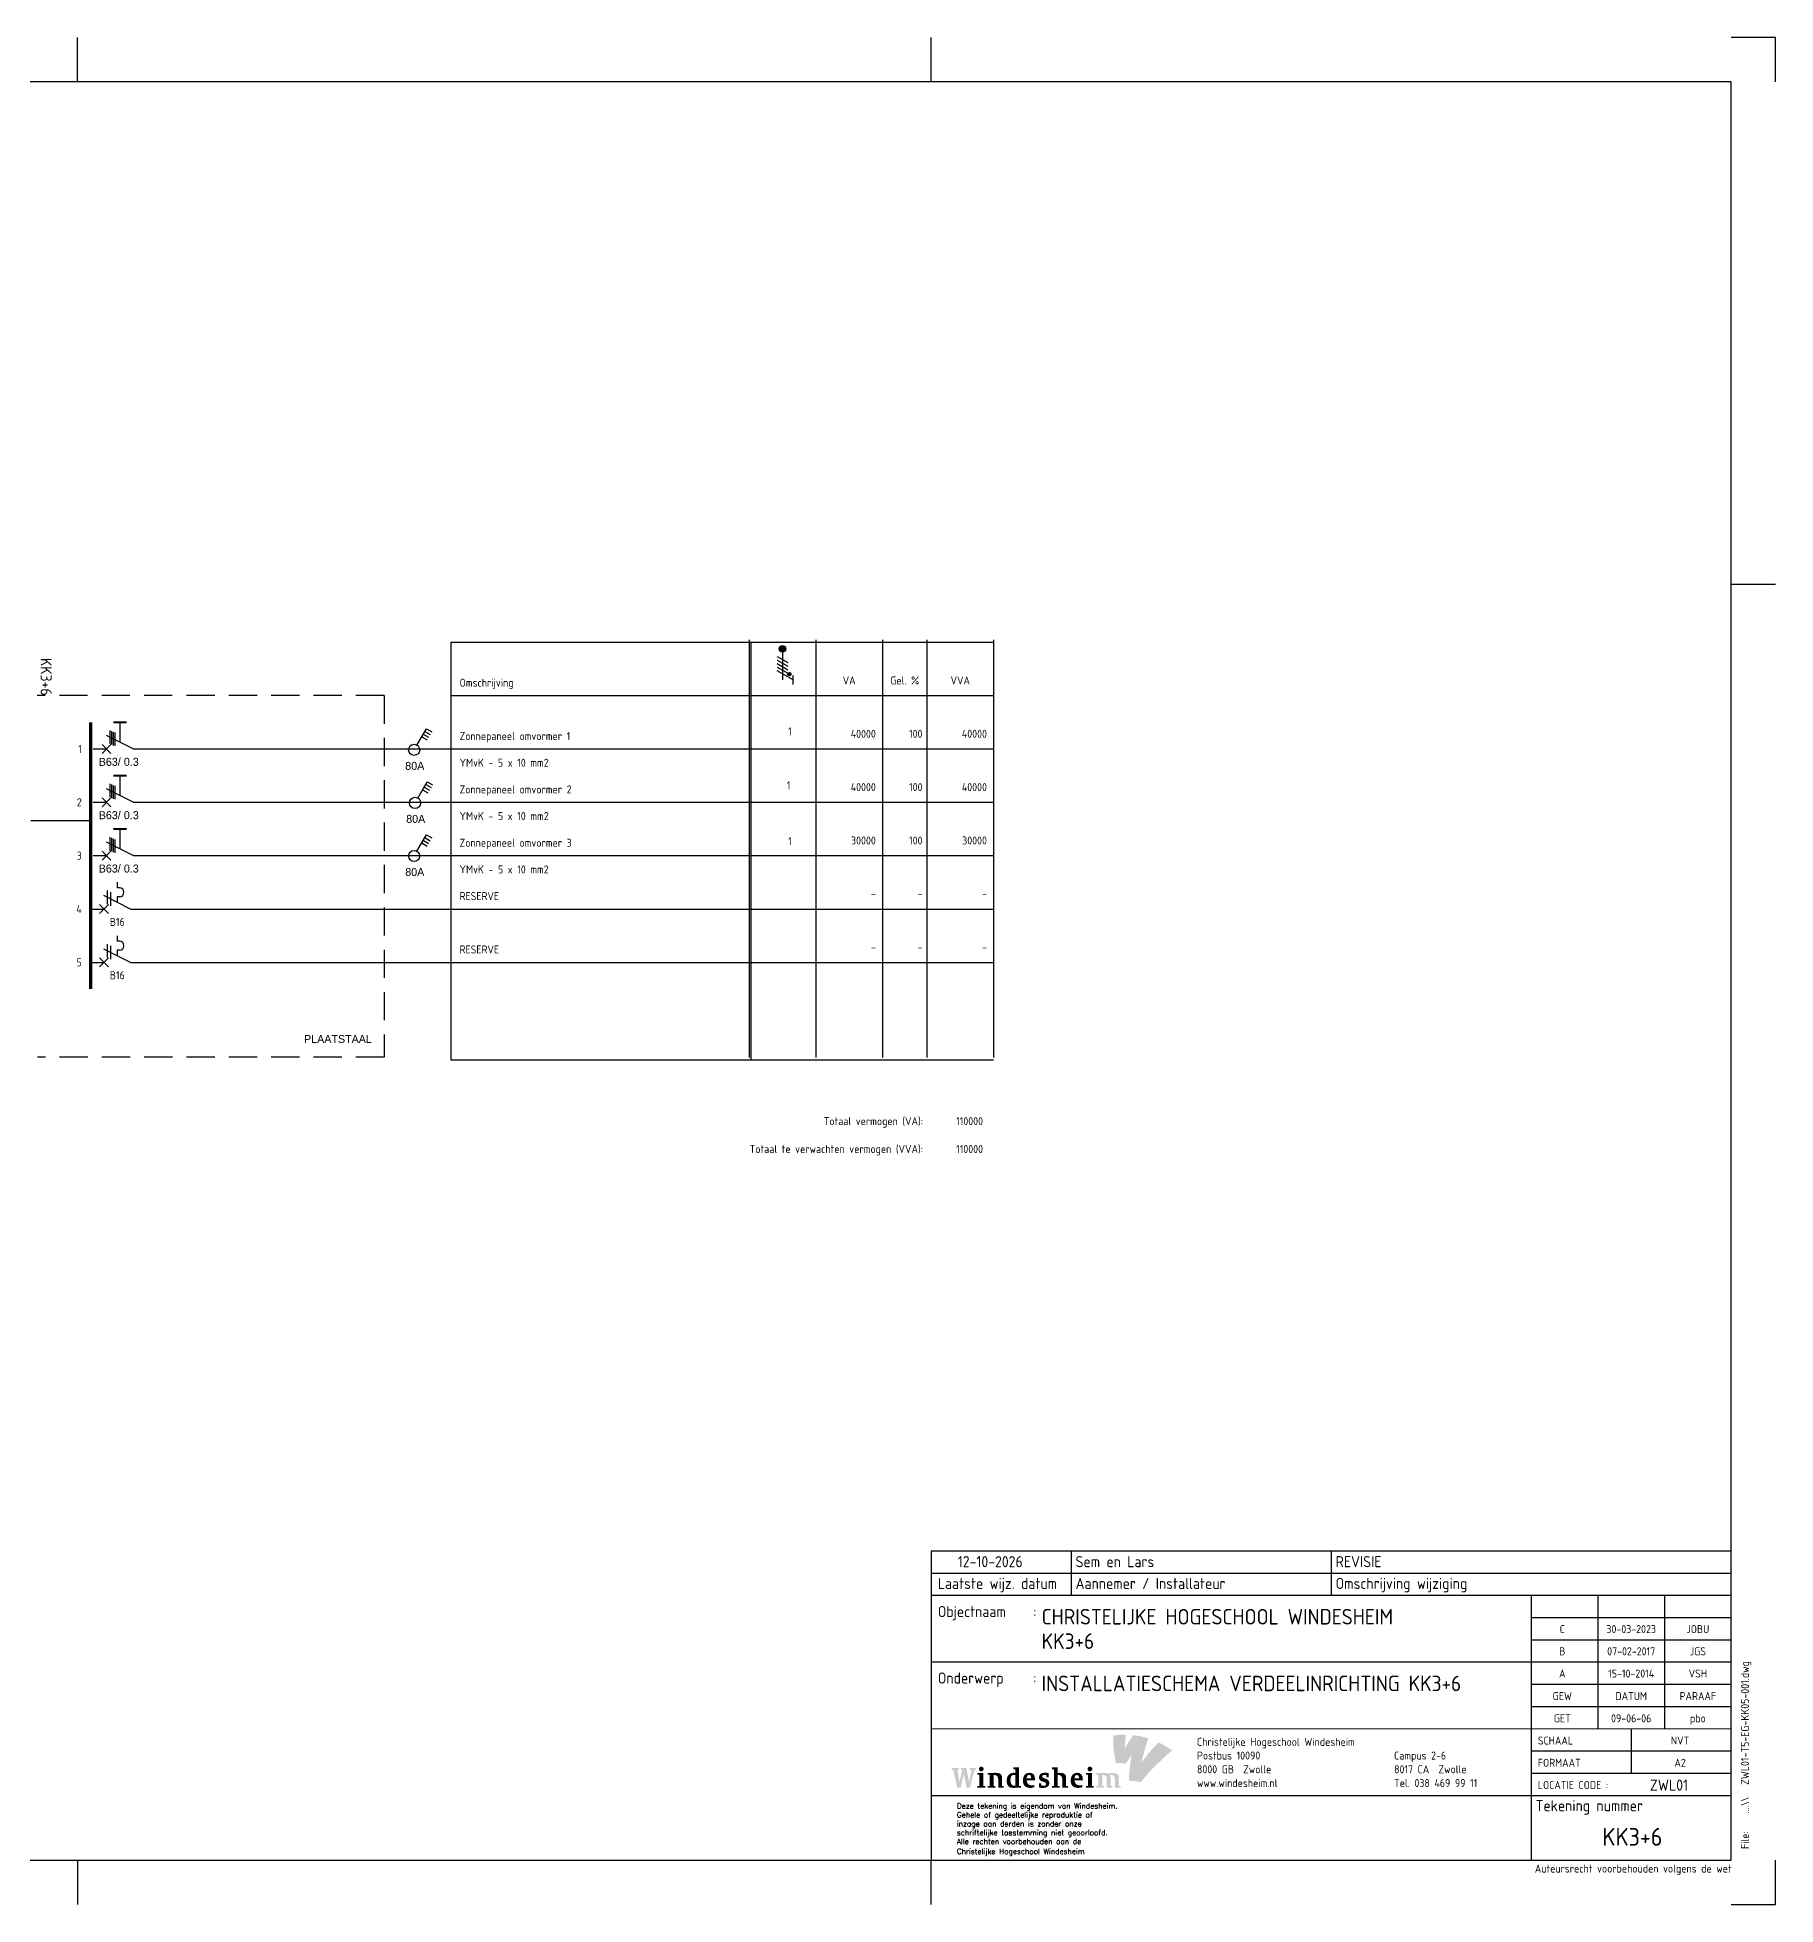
# Model space of a CAD drawing. Header units: millimetres. Extents: x 0 to 594, y 0 to 420.
# Drawn here: x 202.9 to 594, y 0 to 420 of the extents above; entities that cross this region are included whole.
import ezdxf
from ezdxf.enums import TextEntityAlignment as Align

# ---------------------------------------------------------------- set-up
doc = ezdxf.new("R2010")
doc.units = ezdxf.units.MM
doc.linetypes.add('HIDDEN', pattern=[9.525, 6.35, -3.175])
doc.layers.get('0').update_dxf_attribs({"linetype": 'CONTINUOUS'})
for name, color, linetype in [('00att018', 1, 'CONTINUOUS'), ('00att025', 2, 'CONTINUOUS'), ('00att035', 3, 'CONTINUOUS'), ('00att050', 4, 'CONTINUOUS'), ('00kad018', 1, 'CONTINUOUS'), ('00kad025', 2, 'CONTINUOUS'), ('00kad070', 5, 'CONTINUOUS'), ('BL$2----_KADER', 7, 'CONTINUOUS'), ('BL$4----_LOGO', 7, 'CONTINUOUS'), ('BL$4----_STEMPEL', 7, 'CONTINUOUS'), ('EL$1----', 3, 'CONTINUOUS'), ('EL$1----__KK0+5', 3, 'CONTINUOUS'), ('EL$1----_KK2+3', 3, 'CONTINUOUS'), ('LAAG_1', 160, 'CONTINUOUS')]:
    doc.layers.add(name, color=color, linetype=linetype)
doc.styles.add('BURO-018', font='BUROFONT', dxfattribs={"height": 1.8})
doc.styles.add('EDU', font='ROMANS.SHX', dxfattribs={"height": 2.5})
doc.styles.add('ISO', font='isocp.shx')
doc.styles.add('STABICAD-018', font='ISOCP.SHX', dxfattribs={"height": 1.8})

# ---------------------------------------------------------------- blocks, each defined once
blk = doc.blocks.new('a2-windesheim-hor')
at = {"layer": '00kad018', "color": 1}
for p, q in [((212, 410), (212, 420)), ((404, 410), (404, 420)), ((594, 420), (584, 420)), ((594, 410), (594, 420)), ((584, 297), (594, 297)), ((212, 0), (212, 10)), ((404, 0), (404, 10)), ((594, 0), (594, 10)), ((584, 0), (594, 0))]:
    blk.add_line(p, q, dxfattribs=at)
at = {"layer": '00kad070', "color": 5}
for p, q in [((584, 410), (20, 410)), ((584, 10), (584, 410)), ((20, 10), (584, 10))]:
    blk.add_line(p, q, dxfattribs=at)
at = {"layer": '00att018', "color": 1, "style": 'ISO'}
blk.add_text('Auteursrecht voorbehouden volgens de wet', height=1.8, dxfattribs=at).set_placement((584.08, 7.2), align=Align.RIGHT)
blk = doc.blocks.new('AI9-BLK4')
at = {"layer": 'LAAG_1'}
h = blk.add_hatch(color=40, dxfattribs=at)
edge = h.paths.add_edge_path()
edge.add_spline(control_points=[(7.13, 7.18), (4.76, 4.71), (2.6, 2.64), (-0.67, -2.09), (0, 0.48), (1.33, 5.88), (2.58, 8.98), (0.66, 9.66), (-2.22, 10.26), (-4.13, 10.42), (-5.47, 8.84), (-7.52, 5.49), (-8.07, 4.43), (-8, 6.89), (-7.74, 9.27), (-7.64, 10.61), (-9.57, 10.7), (-11, 10.61), (-13.21, 10.31), (-13.29, 6), (-13.05, 2.03), (-12.01, -2), (-10.76, -2.09), (-7.6, -2.36), (-7.6, -2.36), (-7.12, -1.66), (-6.13, -0.03), (-4.98, 1.41), (-5.44, -0.9), (-5.87, -4.06), (-6.06, -7.16), (-6.12, -8.14), (-6.15, -9.12), (-6.16, -10.06), (-4.67, -10.18), (-0.96, -10.58), (-0.72, -10.61), (-0.72, -10.61), (-0.71, -10.6), (-0.71, -10.6), (-0.7, -10.59), (-0.7, -10.58), (-0.69, -10.58), (0.69, -8.77), (2.26, -6.96), (3.63, -5.5), (4.7, -4.37), (5.74, -3.33), (6.72, -2.37), (9.27, 0.11), (11.5, 2.08), (13.21, 3.49), (11.03, 5.13), (9.48, 6.13), (7.13, 7.18)], knot_values=[0, 0, 0, 0, 1, 1, 1, 2, 2, 2, 3, 3, 3, 4, 4, 4, 5, 5, 5, 6, 6, 6, 7, 7, 7, 8, 8, 8, 9, 9, 9, 10, 10, 10, 11, 11, 11, 12, 12, 12, 13, 13, 13, 14, 14, 14, 15, 15, 15, 16, 16, 16, 17, 17, 17, 18, 18, 18, 18], degree=3, periodic=0)
h = blk.add_hatch(color=154, dxfattribs=at)
edge = h.paths.add_edge_path()
edge.add_spline(control_points=[(-0.71, -10.6), (-0.71, -10.6), (-0.71, -10.6), (-0.71, -10.6), (-0.74, -10.63), (-0.72, -10.62), (-0.71, -10.6)], knot_values=[0, 0, 0, 0, 1, 1, 1, 2, 2, 2, 2], degree=3, periodic=0)
h = blk.add_hatch(color=154, dxfattribs=at)
edge = h.paths.add_edge_path()
edge.add_spline(control_points=[(-0.71, -10.6), (-0.71, -10.6), (-0.7, -10.6), (-0.7, -10.6), (-0.67, -10.57), (-0.69, -10.59), (-0.71, -10.6)], knot_values=[0, 0, 0, 0, 1, 1, 1, 2, 2, 2, 2], degree=3, periodic=0)
blk = doc.blocks.new('AI9-BLK3')
at = {"layer": 'LAAG_1'}
h = blk.add_hatch(color=154, dxfattribs=at)
edge = h.paths.add_edge_path()
edge.add_spline(control_points=[(-27.78, 3.24), (-27.78, 3.24), (-29.75, -4.72), (-29.75, -4.72), (-29.75, -4.72), (-31.22, -4.72), (-31.22, -4.72), (-31.22, -4.72), (-32.46, 1.79), (-32.46, 1.79), (-32.46, 1.79), (-33.95, -4.72), (-33.95, -4.72), (-33.95, -4.72), (-35.41, -4.72), (-35.41, -4.72), (-35.41, -4.72), (-37.24, 3.24), (-37.24, 3.24), (-37.24, 3.24), (-38.03, 3.24), (-38.03, 3.24), (-38.03, 3.24), (-38.03, 4.16), (-38.03, 4.16), (-38.03, 4.16), (-34.81, 4.16), (-34.81, 4.16), (-34.81, 4.16), (-34.81, 3.24), (-34.81, 3.24), (-34.81, 3.24), (-35.38, 3.24), (-35.38, 3.24), (-35.38, 3.24), (-34.43, -2.11), (-34.43, -2.11), (-34.43, -2.11), (-33.18, 3.26), (-33.18, 3.26), (-33.18, 3.26), (-33.73, 3.26), (-33.73, 3.26), (-33.73, 3.26), (-33.73, 4.16), (-33.73, 4.16), (-33.73, 4.16), (-31.32, 4.16), (-31.32, 4.16), (-31.32, 4.16), (-30.15, -2.11), (-30.15, -2.11), (-30.15, -2.11), (-29.03, 3.24), (-29.03, 3.24), (-29.03, 3.24), (-29.84, 3.24), (-29.84, 3.24), (-29.84, 3.24), (-29.84, 4.16), (-29.84, 4.16), (-29.84, 4.16), (-27.18, 4.16), (-27.18, 4.16), (-27.18, 4.16), (-27.18, 3.24), (-27.18, 3.24), (-27.18, 3.24), (-27.78, 3.24), (-27.78, 3.24)], knot_values=[0, 0, 0, 0, 1, 1, 1, 2, 2, 2, 3, 3, 3, 4, 4, 4, 5, 5, 5, 6, 6, 6, 7, 7, 7, 8, 8, 8, 9, 9, 9, 10, 10, 10, 11, 11, 11, 12, 12, 12, 13, 13, 13, 14, 14, 14, 15, 15, 15, 16, 16, 16, 17, 17, 17, 18, 18, 18, 19, 19, 19, 20, 20, 20, 21, 21, 21, 22, 22, 22, 23, 23, 23, 23], degree=3, periodic=0)
h = blk.add_hatch(color=154, dxfattribs=at)
edge = h.paths.add_edge_path()
edge.add_spline(control_points=[(-26.42, -4.7), (-26.42, -4.7), (-26.42, -3.87), (-26.42, -3.87), (-26.42, -3.87), (-25.47, -3.87), (-25.47, -3.87), (-25.47, -3.87), (-25.47, 1.17), (-25.47, 1.17), (-25.47, 1.17), (-26.42, 1.17), (-26.42, 1.17), (-26.42, 1.17), (-26.42, 1.99), (-26.42, 1.99), (-26.42, 1.99), (-23.75, 1.99), (-23.75, 1.99), (-23.75, 1.99), (-23.75, -3.87), (-23.75, -3.87), (-23.75, -3.87), (-22.88, -3.87), (-22.88, -3.87), (-22.88, -3.87), (-22.88, -4.7), (-22.88, -4.7), (-22.88, -4.7), (-26.42, -4.7), (-26.42, -4.7)], knot_values=[0, 0, 0, 0, 1, 1, 1, 2, 2, 2, 3, 3, 3, 4, 4, 4, 5, 5, 5, 6, 6, 6, 7, 7, 7, 8, 8, 8, 9, 9, 9, 10, 10, 10, 10], degree=3, periodic=0)
edge = h.paths.add_edge_path()
edge.add_spline(control_points=[(-24.66, 2.67), (-25.25, 2.67), (-25.71, 3.15), (-25.71, 3.74), (-25.71, 4.33), (-25.25, 4.79), (-24.66, 4.79), (-24.07, 4.79), (-23.58, 4.33), (-23.58, 3.74), (-23.58, 3.15), (-24.07, 2.67), (-24.66, 2.67)], knot_values=[0, 0, 0, 0, 1, 1, 1, 2, 2, 2, 3, 3, 3, 4, 4, 4, 4], degree=3, periodic=0)
h = blk.add_hatch(color=154, dxfattribs=at)
edge = h.paths.add_edge_path()
edge.add_spline(control_points=[(-17.02, -4.7), (-17.02, -4.7), (-17.02, -0.94), (-17.02, -0.94), (-17.02, -0.3), (-17.19, 0.21), (-17.5, 0.52), (-17.87, 0.9), (-18.34, 1.07), (-18.89, 1.07), (-18.95, 1.07), (-19.03, 1.07), (-19.09, 1.06), (-19.09, 1.06), (-19.09, -3.87), (-19.09, -3.87), (-19.09, -3.87), (-18.24, -3.87), (-18.24, -3.87), (-18.24, -3.87), (-18.24, -4.7), (-18.24, -4.7), (-18.24, -4.7), (-21.72, -4.7), (-21.72, -4.7), (-21.72, -4.7), (-21.72, -3.87), (-21.72, -3.87), (-21.72, -3.87), (-20.8, -3.87), (-20.8, -3.87), (-20.8, -3.87), (-20.8, 1.17), (-20.8, 1.17), (-20.8, 1.17), (-21.72, 1.17), (-21.72, 1.17), (-21.72, 1.17), (-21.72, 1.99), (-21.72, 1.99), (-21.72, 1.99), (-19.44, 1.99), (-19.44, 1.99), (-19.15, 1.99), (-18.89, 2.03), (-18.56, 2.03), (-16.96, 2.03), (-16.32, 1.86), (-15.88, 1.41), (-15.46, 1), (-15.3, 0.57), (-15.3, -0.15), (-15.3, -0.15), (-15.3, -3.87), (-15.3, -3.87), (-15.3, -3.87), (-14.5, -3.87), (-14.5, -3.87), (-14.5, -3.87), (-14.5, -4.7), (-14.5, -4.7), (-14.5, -4.7), (-17.02, -4.7), (-17.02, -4.7)], knot_values=[0, 0, 0, 0, 1, 1, 1, 2, 2, 2, 3, 3, 3, 4, 4, 4, 5, 5, 5, 6, 6, 6, 7, 7, 7, 8, 8, 8, 9, 9, 9, 10, 10, 10, 11, 11, 11, 12, 12, 12, 13, 13, 13, 14, 14, 14, 15, 15, 15, 16, 16, 16, 17, 17, 17, 18, 18, 18, 19, 19, 19, 20, 20, 20, 21, 21, 21, 21], degree=3, periodic=0)
h = blk.add_hatch(color=154, dxfattribs=at)
edge = h.paths.add_edge_path(flags=16)
edge.add_spline(control_points=[(-6.76, -4.7), (-6.76, -4.7), (-6.76, -3.87), (-6.76, -3.87), (-6.76, -3.87), (-7.62, -3.87), (-7.62, -3.87), (-7.62, -3.87), (-7.62, 4.46), (-7.62, 4.46), (-7.62, 4.46), (-10.2, 4.46), (-10.2, 4.46), (-10.2, 4.46), (-10.2, 3.64), (-10.2, 3.64), (-10.2, 3.64), (-9.32, 3.64), (-9.32, 3.64), (-9.32, 3.64), (-9.32, 1.95), (-9.32, 1.95), (-9.59, 2), (-9.79, 2.04), (-10.19, 2.04), (-11.95, 2.04), (-13.23, 0.68), (-13.23, -1.45), (-13.23, -3.83), (-12.29, -4.77), (-10.28, -4.77), (-9.86, -4.77), (-9.32, -4.7), (-9.12, -4.7), (-9.12, -4.7), (-6.76, -4.7), (-6.76, -4.7)], knot_values=[0, 0, 0, 0, 1, 1, 1, 2, 2, 2, 3, 3, 3, 4, 4, 4, 5, 5, 5, 6, 6, 6, 7, 7, 7, 8, 8, 8, 9, 9, 9, 10, 10, 10, 11, 11, 11, 12, 12, 12, 12], degree=3, periodic=0)
edge = h.paths.add_edge_path()
edge.add_spline(control_points=[(-9.28, -3.73), (-9.49, -3.76), (-9.62, -3.78), (-9.79, -3.78), (-10.77, -3.78), (-11.52, -3.12), (-11.52, -1.21), (-11.52, 0.4), (-10.88, 1.06), (-10, 1.06), (-9.71, 1.06), (-9.48, 1.02), (-9.28, 0.97), (-9.28, 0.97), (-9.28, -3.73), (-9.28, -3.73)], knot_values=[0, 0, 0, 0, 1, 1, 1, 2, 2, 2, 3, 3, 3, 4, 4, 4, 5, 5, 5, 5], degree=3, periodic=0)
h = blk.add_hatch(color=154, dxfattribs=at)
edge = h.paths.add_edge_path(flags=16)
edge.add_spline(control_points=[(-0.43, -1.4), (-0.43, 1.03), (-1.16, 2.05), (-3.05, 2.05), (-4.8, 2.05), (-5.93, 0.7), (-5.93, -1.35), (-5.93, -3.59), (-4.75, -4.76), (-2.66, -4.76), (-1.92, -4.76), (-1.25, -4.65), (-0.71, -4.43), (-0.71, -4.43), (-0.71, -3.47), (-0.71, -3.47), (-1.15, -3.57), (-1.59, -3.59), (-2.01, -3.59), (-3.43, -3.59), (-4.18, -2.54), (-4.18, -1.4), (-4.18, -1.4), (-0.43, -1.4), (-0.43, -1.4)], knot_values=[0, 0, 0, 0, 1, 1, 1, 2, 2, 2, 3, 3, 3, 4, 4, 4, 5, 5, 5, 6, 6, 6, 7, 7, 7, 8, 8, 8, 8], degree=3, periodic=0)
edge = h.paths.add_edge_path()
edge.add_spline(control_points=[(-2.19, -0.48), (-2.19, -0.48), (-4.21, -0.48), (-4.21, -0.48), (-4.21, 0.48), (-3.76, 1.08), (-3.17, 1.08), (-2.58, 1.08), (-2.19, 0.63), (-2.19, -0.48)], knot_values=[0, 0, 0, 0, 1, 1, 1, 2, 2, 2, 3, 3, 3, 3], degree=3, periodic=0)
h = blk.add_hatch(color=154, dxfattribs=at)
edge = h.paths.add_edge_path()
edge.add_spline(control_points=[(3.18, -4.79), (2.42, -4.79), (1.53, -4.63), (1.31, -4.55), (1.31, -4.55), (1.31, -2.67), (1.31, -2.67), (1.31, -2.67), (2.34, -2.67), (2.34, -2.67), (2.34, -2.67), (2.34, -3.62), (2.34, -3.62), (2.58, -3.7), (2.94, -3.79), (3.32, -3.79), (4.14, -3.79), (4.53, -3.52), (4.53, -3.03), (4.53, -2.53), (4.09, -2.3), (3.53, -2.1), (3.53, -2.1), (2.71, -1.81), (2.71, -1.81), (1.84, -1.5), (1.32, -0.99), (1.32, 0.08), (1.32, 1.19), (2.31, 2.08), (3.93, 2.08), (4.57, 2.08), (5.29, 2), (5.66, 1.88), (5.66, 1.88), (5.66, 0.04), (5.66, 0.04), (5.66, 0.04), (4.69, 0.04), (4.69, 0.04), (4.69, 0.04), (4.69, 1), (4.69, 1), (4.43, 1.07), (4.17, 1.11), (3.89, 1.11), (3.16, 1.11), (2.8, 0.83), (2.8, 0.37), (2.8, -0.04), (3.05, -0.24), (3.64, -0.43), (3.64, -0.43), (4.44, -0.7), (4.44, -0.7), (5.37, -1.01), (6, -1.57), (6, -2.6), (6, -4), (4.84, -4.79), (3.18, -4.79)], knot_values=[0, 0, 0, 0, 1, 1, 1, 2, 2, 2, 3, 3, 3, 4, 4, 4, 5, 5, 5, 6, 6, 6, 7, 7, 7, 8, 8, 8, 9, 9, 9, 10, 10, 10, 11, 11, 11, 12, 12, 12, 13, 13, 13, 14, 14, 14, 15, 15, 15, 16, 16, 16, 17, 17, 17, 18, 18, 18, 19, 19, 19, 20, 20, 20, 20], degree=3, periodic=0)
h = blk.add_hatch(color=154, dxfattribs=at)
edge = h.paths.add_edge_path()
edge.add_spline(control_points=[(11.81, -4.7), (11.81, -4.7), (11.81, -1.02), (11.81, -1.02), (11.81, -0.32), (11.67, 0.19), (11.34, 0.52), (10.95, 0.91), (10.48, 1.07), (9.97, 1.07), (9.88, 1.07), (9.79, 1.06), (9.75, 1.06), (9.75, 1.06), (9.75, -3.87), (9.75, -3.87), (9.75, -3.87), (10.59, -3.87), (10.59, -3.87), (10.59, -3.87), (10.59, -4.7), (10.59, -4.7), (10.59, -4.7), (7.11, -4.7), (7.11, -4.7), (7.11, -4.7), (7.11, -3.87), (7.11, -3.87), (7.11, -3.87), (8.03, -3.87), (8.03, -3.87), (8.03, -3.87), (8.03, 3.64), (8.03, 3.64), (8.03, 3.64), (7.16, 3.64), (7.16, 3.64), (7.16, 3.64), (7.16, 4.46), (7.16, 4.46), (7.16, 4.46), (9.75, 4.46), (9.75, 4.46), (9.75, 4.46), (9.75, 1.99), (9.75, 1.99), (9.93, 2), (10.23, 2.03), (10.54, 2.03), (11.88, 2.03), (12.52, 1.84), (12.96, 1.4), (13.39, 0.97), (13.53, 0.51), (13.53, -0.15), (13.53, -0.15), (13.53, -3.87), (13.53, -3.87), (13.53, -3.87), (14.34, -3.87), (14.34, -3.87), (14.34, -3.87), (14.34, -4.7), (14.34, -4.7), (14.34, -4.7), (11.81, -4.7), (11.81, -4.7)], knot_values=[0, 0, 0, 0, 1, 1, 1, 2, 2, 2, 3, 3, 3, 4, 4, 4, 5, 5, 5, 6, 6, 6, 7, 7, 7, 8, 8, 8, 9, 9, 9, 10, 10, 10, 11, 11, 11, 12, 12, 12, 13, 13, 13, 14, 14, 14, 15, 15, 15, 16, 16, 16, 17, 17, 17, 18, 18, 18, 19, 19, 19, 20, 20, 20, 21, 21, 21, 22, 22, 22, 22], degree=3, periodic=0)
h = blk.add_hatch(color=154, dxfattribs=at)
edge = h.paths.add_edge_path(flags=16)
edge.add_spline(control_points=[(21.09, -1.4), (21.09, 1.03), (20.36, 2.05), (18.47, 2.05), (16.72, 2.05), (15.6, 0.7), (15.6, -1.35), (15.6, -3.59), (16.77, -4.76), (18.87, -4.76), (19.6, -4.76), (20.27, -4.65), (20.81, -4.43), (20.81, -4.43), (20.81, -3.47), (20.81, -3.47), (20.37, -3.57), (19.93, -3.59), (19.52, -3.59), (18.09, -3.59), (17.35, -2.54), (17.35, -1.4), (17.35, -1.4), (21.09, -1.4), (21.09, -1.4)], knot_values=[0, 0, 0, 0, 1, 1, 1, 2, 2, 2, 3, 3, 3, 4, 4, 4, 5, 5, 5, 6, 6, 6, 7, 7, 7, 8, 8, 8, 8], degree=3, periodic=0)
edge = h.paths.add_edge_path()
edge.add_spline(control_points=[(19.33, -0.48), (19.33, -0.48), (17.31, -0.48), (17.31, -0.48), (17.31, 0.48), (17.76, 1.08), (18.35, 1.08), (18.94, 1.08), (19.33, 0.63), (19.33, -0.48)], knot_values=[0, 0, 0, 0, 1, 1, 1, 2, 2, 2, 3, 3, 3, 3], degree=3, periodic=0)
h = blk.add_hatch(color=154, dxfattribs=at)
edge = h.paths.add_edge_path()
edge.add_spline(control_points=[(22.47, -4.7), (22.47, -4.7), (22.47, -3.87), (22.47, -3.87), (22.47, -3.87), (23.42, -3.87), (23.42, -3.87), (23.42, -3.87), (23.42, 1.17), (23.42, 1.17), (23.42, 1.17), (22.47, 1.17), (22.47, 1.17), (22.47, 1.17), (22.47, 1.99), (22.47, 1.99), (22.47, 1.99), (25.13, 1.99), (25.13, 1.99), (25.13, 1.99), (25.13, -3.87), (25.13, -3.87), (25.13, -3.87), (26, -3.87), (26, -3.87), (26, -3.87), (26, -4.7), (26, -4.7), (26, -4.7), (22.47, -4.7), (22.47, -4.7)], knot_values=[0, 0, 0, 0, 1, 1, 1, 2, 2, 2, 3, 3, 3, 4, 4, 4, 5, 5, 5, 6, 6, 6, 7, 7, 7, 8, 8, 8, 9, 9, 9, 10, 10, 10, 10], degree=3, periodic=0)
edge = h.paths.add_edge_path()
edge.add_spline(control_points=[(24.23, 2.67), (23.64, 2.67), (23.18, 3.15), (23.18, 3.74), (23.18, 4.33), (23.64, 4.79), (24.23, 4.79), (24.82, 4.79), (25.31, 4.33), (25.31, 3.74), (25.31, 3.15), (24.82, 2.67), (24.23, 2.67)], knot_values=[0, 0, 0, 0, 1, 1, 1, 2, 2, 2, 3, 3, 3, 4, 4, 4, 4], degree=3, periodic=0)
h = blk.add_hatch(color=154, dxfattribs=at)
edge = h.paths.add_edge_path()
edge.add_spline(control_points=[(35.52, -4.7), (35.52, -4.7), (35.52, -0.89), (35.52, -0.89), (35.52, -0.3), (35.34, 0.21), (35.04, 0.52), (34.66, 0.9), (34.24, 1.07), (33.55, 1.07), (33.41, 1.07), (33.28, 1.05), (33.17, 1.03), (33.4, 0.83), (33.52, 0.35), (33.52, -0.07), (33.52, -0.07), (33.52, -3.87), (33.52, -3.87), (33.52, -3.87), (34.3, -3.87), (34.3, -3.87), (34.3, -3.87), (34.3, -4.7), (34.3, -4.7), (34.3, -4.7), (31.82, -4.7), (31.82, -4.7), (31.82, -4.7), (31.82, -0.89), (31.82, -0.89), (31.82, -0.18), (31.64, 0.24), (31.34, 0.53), (30.95, 0.92), (30.5, 1.07), (30.01, 1.07), (29.96, 1.07), (29.9, 1.06), (29.8, 1.06), (29.8, 1.06), (29.8, -3.87), (29.8, -3.87), (29.8, -3.87), (30.64, -3.87), (30.64, -3.87), (30.64, -3.87), (30.64, -4.7), (30.64, -4.7), (30.64, -4.7), (27.17, -4.7), (27.17, -4.7), (27.17, -4.7), (27.17, -3.87), (27.17, -3.87), (27.17, -3.87), (28.09, -3.87), (28.09, -3.87), (28.09, -3.87), (28.09, 1.17), (28.09, 1.17), (28.09, 1.17), (27.17, 1.17), (27.17, 1.17), (27.17, 1.17), (27.17, 1.99), (27.17, 1.99), (27.17, 1.99), (29.58, 1.99), (29.58, 1.99), (29.86, 1.99), (30.2, 2.03), (30.42, 2.03), (31.35, 2.03), (31.94, 1.93), (32.49, 1.67), (32.96, 1.86), (33.67, 2.01), (34.45, 2.01), (35.63, 2.01), (36.25, 1.82), (36.67, 1.4), (37.08, 0.99), (37.23, 0.53), (37.23, -0.08), (37.23, -0.08), (37.23, -3.87), (37.23, -3.87), (37.23, -3.87), (38.03, -3.87), (38.03, -3.87), (38.03, -3.87), (38.03, -4.7), (38.03, -4.7), (38.03, -4.7), (35.52, -4.7), (35.52, -4.7)], knot_values=[0, 0, 0, 0, 1, 1, 1, 2, 2, 2, 3, 3, 3, 4, 4, 4, 5, 5, 5, 6, 6, 6, 7, 7, 7, 8, 8, 8, 9, 9, 9, 10, 10, 10, 11, 11, 11, 12, 12, 12, 13, 13, 13, 14, 14, 14, 15, 15, 15, 16, 16, 16, 17, 17, 17, 18, 18, 18, 19, 19, 19, 20, 20, 20, 21, 21, 21, 22, 22, 22, 23, 23, 23, 24, 24, 24, 25, 25, 25, 26, 26, 26, 27, 27, 27, 28, 28, 28, 29, 29, 29, 30, 30, 30, 31, 31, 31, 32, 32, 32, 32], degree=3, periodic=0)
blk = doc.blocks.new('AI9-BLK2')
at = {"layer": 'LAAG_1', "color": 7}
for name, p in [('AI9-BLK4', (36.4, 1.35)), ('AI9-BLK3', (-11.59, -7.17))]:
    blk.add_blockref(name, p, dxfattribs=at)
blk = doc.blocks.new('CHW_ONDERHOEK')
at = {"layer": '00kad025', "color": 2}
for p, q in [((-190, 79.5), (-190, 69.5)), ((-10, 79.5), (-190, 79.5)), ((-158.5, 79.5), (-158.5, 69.5)), ((-100, 79.5), (-100, 69.5)), ((-10, 74.5), (-190, 74.5)), ((-40, 69.5), (-40, 39.5)), ((-25, 69.5), (-25, 39.5)), ((-10, 64.5), (-55, 64.5)), ((-10, 59.5), (-55, 59.5)), ((-10, 54.5), (-55, 54.5)), ((-10, 49.5), (-55, 49.5)), ((-32.5, 39.5), (-32.5, 34.5)), ((-32.5, 34.5), (-32.5, 29.5))]:
    blk.add_line(p, q, dxfattribs=at)
at = {"layer": '00kad070', "color": 5}
for p, q in [((-10, 69.5), (-190, 69.5)), ((-190, 69.5), (-190, 10)), ((-55, 69.5), (-55, 10)), ((-55, 54.5), (-190, 54.5)), ((-10, 44.5), (-55, 44.5)), ((-10, 39.5), (-190, 39.5)), ((-10, 34.5), (-55, 34.5)), ((-10, 29.5), (-55, 29.5)), ((-55, 24.5), (-190, 24.5)), ((-10, 24.5), (-55, 24.5))]:
    blk.add_line(p, q, dxfattribs=at)
at = {"layer": 'LAAG_1', "color": 7, "xscale": 0.5, "yscale": 0.5, "zscale": 0.5}
blk.add_blockref('AI9-BLK2', (-160.6, 32.22), dxfattribs=at)
at = {"layer": '00att018', "color": 1, "style": 'ISO'}
for s, p in [('GEW', (-48, 46)), ('DATUM', (-32.5, 46)), ('PARAAF', (-17.5, 46)), ('GET', (-48, 41))]:
    blk.add_text(s, height=1.8, dxfattribs=at).set_placement(p, align=Align.CENTER)
for s, p in [('SCHAAL', (-53.5, 36)), ('FORMAAT', (-53.5, 31))]:
    blk.add_text(s, height=1.8, dxfattribs=at).set_placement(p)
at = {"layer": '00att018', "color": 1, "linetype": 'Continuous', "style": 'EDU'}
for s, p in [('Deze tekening is eigendom van Windesheim.', (-184.2, 21.6)), ('Gehele of gedeeltelijke reproduktie of', (-184.2, 19.6)), ('inzage aan derden is zonder onze', (-184.2, 17.6)), ('schriftelijke toestemming niet geoorloofd.', (-184.2, 15.6)), ('Alle rechten voorbehouden aan de', (-184.2, 13.6)), ('Christelijke Hogeschool Windesheim', (-184.2, 11.38))]:
    blk.add_text(s, height=1.2, dxfattribs=at).set_placement(p)
at = {"layer": '00att018', "color": 1, "style": 'ISO', "width": 0.9}
blk.add_text('....\\\\', height=1.8, rotation=90, dxfattribs=at).set_placement((-6, 20.5))
at = {"layer": '00att018', "color": 1, "style": 'ISO'}
blk.add_text('File:', height=1.8, rotation=90, dxfattribs=at).set_placement((-6, 12.5))
for tag, p in [('WZ_CODED', (-48, 66.07)), ('WZ_DATUMD', (-32.5, 66.07)), ('WZ_WZGOEDD', (-17.5, 66.07)), ('WZ_CODEC', (-48, 61.07)), ('WZ_DATUMC', (-32.5, 61.07)), ('WZ_WZGOEDC', (-17.5, 61.07)), ('WZ_CODEB', (-48, 56.07)), ('WZ_DATUMB', (-32.5, 56.07)), ('WZ_WZGOEDB', (-17.5, 56.07)), ('WZ_CODEA', (-48, 51.07)), ('WZ_DATUMA', (-32.5, 51.07)), ('WZ_WZGOEDA', (-17.5, 51.07)), ('TKDATCREAT', (-32.5, 41)), ('TKINIT', (-17.5, 41)), ('TKSCHAAL', (-21.5, 36)), ('TKFORMAAT', (-21.5, 31))]:
    blk.add_attdef(tag, text='', height=1.8, dxfattribs=at).set_placement(p, align=Align.CENTER)
blk.add_attdef('DWGNAME', (-6, 26.93), '', height=1.8, rotation=90, dxfattribs=at)
at = {"layer": '00att025', "color": 2, "style": 'ISO'}
for s, p in [('Objectnaam', (-188.5, 64.67)), ('Onderwerp', (-188.5, 49.72)), ('Tekening nummer', (-54, 21))]:
    blk.add_text(s, height=2.5, dxfattribs=at).set_placement(p)
at = {"layer": '00att025', "style": 'ISO'}
for p in [(-167.02, 64.67), (-167.02, 49.78)]:
    blk.add_text(':', height=2.5, dxfattribs=at).set_placement(p)
at = {"layer": '00att025', "color": 1, "style": 'ISO'}
blk.add_text('LOCATIE CODE :', height=1.8, dxfattribs=at).set_placement((-53.5, 26))
at = {"layer": '00att025', "color": 2, "style": 'ISO'}
for tag, p in [('WZ_DATUM', (-184, 75.9)), ('WZ_AANNEMER_INSTALATEUR', (-157.5, 75.9)), ('WZ_OMSCHR', (-99, 75.9))]:
    blk.add_attdef(tag, p, '', height=2.5, dxfattribs=at)
at = {"layer": '00att025', "color": 3, "style": 'ISO'}
blk.add_attdef('TKVRIJ2', text='', height=2.5, dxfattribs=at).set_placement((-24, 25.62), align=Align.CENTER)
at = {"layer": '00att035', "color": 3, "style": 'ISO'}
for s, p in [('Laatste wijz. datum', (-188.5, 71)), ('Aannemer / Installateur', (-157.5, 71)), ('Omschrijving wijziging', (-99, 71))]:
    blk.add_text(s, height=2.5, dxfattribs=at).set_placement(p)
for tag, p in [('PROMSCHR', (-165.14, 63)), ('TK1OMSCHR', (-165.14, 57.5)), ('TK2OMSCHR', (-165.14, 48)), ('TKVRIJ1', (-165.14, 42.5))]:
    blk.add_attdef(tag, p, '', height=3.5, dxfattribs=at)
at = {"layer": '00att050', "color": 4, "style": 'ISO'}
blk.add_attdef('TKFASE', text='', height=5, dxfattribs=at).set_placement((-14.5, 82), align=Align.RIGHT)
blk.add_attdef('TKTEKNR', text='', height=3.5, dxfattribs=at).set_placement((-32.25, 13.23), align=Align.CENTER)
at = {"layer": 'BL$4----_LOGO', "color": 1, "style": 'ISO'}
for s, p in [('Christelijke Hogeschool Windesheim', (-130.19, 35.71)), ('Postbus 10090', (-130.19, 32.63)), ('Campus 2-6', (-85.85, 32.63)), ('8000 GB  Zwolle', (-130.19, 29.54)), ('8017 CA  Zwolle', (-85.85, 29.54)), ('www.windesheim.nl', (-130.19, 26.45)), ('Tel. 038 469 99 11', (-85.85, 26.45))]:
    blk.add_text(s, height=1.8, dxfattribs=at).set_placement(p)
blk = doc.blocks.new('m1')
at = {"color": 0, "linetype": 'Continuous'}
blk.add_line((0, 21), (0, 33), dxfattribs=at)
blk = doc.blocks.new('b1s')
at = {"color": 0, "linetype": 'Continuous'}
blk.add_line((0, 33), (0, 54), dxfattribs=at)
blk = doc.blocks.new('m1s')
at = {"color": 0, "linetype": 'Continuous'}
blk.add_line((0, 54), (0, 66), dxfattribs=at)
blk = doc.blocks.new('B3')
at = {"color": 0, "linetype": 'Continuous'}
for p, q in [((0, 9), (0, 21)), ((0, 9), (-3, 3)), ((-6, 6), (-4.75, 6)), ((-4.75, 6.5), (-4.75, 6)), ((-3.75, 4.5), (-0.75, 4.5)), ((-2.75, 6.5), (-2.75, 6)), ((-2.75, 6), (-1.5, 6)), ((-4.125, 3.75), (-1.125, 3.75)), ((-1, 4), (1, 2)), ((-1, 2), (1, 4)), ((0, 0), (0, 3))]:
    blk.add_line(p, q, dxfattribs=at)
blk.add_arc((-3.75, 6.5), 1, 0, 180, dxfattribs=at)
at = {"color": 1, "style": 'BURO-018'}
blk.add_attdef('FREEFIELD1', (-3, 12), '', height=1.8, rotation=90, dxfattribs=at)
at = {"color": 1, "linetype": 'Continuous', "style": 'BURO-018'}
blk.add_attdef('AUTOMATICFUSE', text='', height=1.8, rotation=90, dxfattribs=at).set_placement((2, 6), align=Align.TOP_CENTER)
blk = doc.blocks.new('COLUMN_POWERTYPE_9')
at = {"color": 0, "linetype": 'Continuous'}
for p, q in [((-4, 0), (3, 0)), ((-2.29, -1.2), (-0.91, 1.2)), ((-1.49, -1.2), (-0.11, 1.2)), ((-0.69, -1.2), (0.69, 1.2)), ((0.11, -1.2), (1.49, 1.2)), ((2.99, 2.4), (0.91, -1.2)), ((3.99, 2.4), (1.99, 2.4))]:
    blk.add_line(p, q, dxfattribs=at)
for points, const_width in [([(-4, -0.38, 1), (-4, 0.38, 1)], 0.75), ([(1.69, 1.35, 1), (1.69, 1.75, 1)], 0.4)]:
    blk.add_lwpolyline(points, format="xyb", close=True, dxfattribs=dict(at, const_width=const_width))
for centre, radius in [((-4, 0), 0.75), ((1.69, 1.55), 0.4)]:
    blk.add_circle(centre, radius, dxfattribs=at)
blk = doc.blocks.new('B8')
at = {"color": 0, "linetype": 'Continuous'}
for p, q in [((0, 9), (0, 21)), ((0, 9), (-3, 3)), ((-6, 6), (-1.5, 6)), ((-3.75, 4.5), (-0.75, 4.5)), ((-4.12, 3.75), (-1.12, 3.75)), ((-1, 2), (1, 4)), ((-1, 4), (1, 2)), ((0, 0), (0, 3))]:
    blk.add_line(p, q, dxfattribs=at)
at = {"color": 0, "linetype": 'Continuous', "const_width": 0.5}
blk.add_lwpolyline([(-6, 4.5), (-6, 7.5)], dxfattribs=at)
at = {"color": 1, "style": 'BURO-018'}
blk.add_attdef('E_VRIJ1', (-3, 12), '', height=1.8, rotation=90, dxfattribs=at)
at = {"color": 1, "linetype": 'Continuous', "style": 'BURO-018'}
blk.add_attdef('E_IAAN', text='', height=1.8, rotation=90, dxfattribs=at).set_placement((2, 6.9), align=Align.TOP_LEFT)
blk.add_attdef('E_IAA', text='', height=1.8, rotation=90, dxfattribs=at).set_placement((2, 6.2), align=Align.TOP_RIGHT)
blk = doc.blocks.new('1114A3A')
at = {"color": 0, "linetype": 'Continuous'}
for p, q in [((0.62, 1.08), (2.74, 4.75)), ((2.74, 4.75), (3.95, 4.05)), ((1.69, 2.93), (2.9, 2.23)), ((2.04, 3.54), (3.25, 2.84)), ((2.39, 4.14), (3.6, 3.44))]:
    blk.add_line(p, q, dxfattribs=at)
blk.add_circle((0, 0), 1.25, dxfattribs=at)
at = {"color": 0, "linetype": 'Continuous', "style": 'BURO-018', "flags": 1}
for tag, p in [('E_ID', (0, 0.08)), ('E_MATCODE', (0, -4.92))]:
    blk.add_attdef(tag, p, '', height=1.8, dxfattribs=at)
at = {"color": 0, "linetype": 'Continuous', "style": 'BURO-018'}
blk.add_attdef('E_IGS', text='', height=1.8, dxfattribs=at).set_placement((3, 0.08), align=Align.MIDDLE_LEFT)

msp = doc.modelspace()

# ---------------------------------------------------------------- linework, layer by layer
at = {"layer": 'EL$1----', "linetype": 'Continuous'}
for p, q in [((219.24, 264.09), (219.24, 261.09)), ((219.62, 263.96), (219.62, 260.96)), ((219.99, 263.71), (219.99, 260.71)), ((220.34, 263.63), (220.34, 260.63)), ((219.24, 252.09), (219.24, 249.09)), ((219.62, 251.96), (219.62, 248.96)), ((219.99, 251.71), (219.99, 248.71)), ((220.34, 251.63), (220.34, 248.63)), ((219.24, 240.09), (219.24, 237.09)), ((219.62, 239.96), (219.62, 236.96)), ((219.99, 239.71), (219.99, 236.71)), ((220.34, 239.63), (220.34, 236.63))]:
    msp.add_line(p, q, dxfattribs=at)
at = {"layer": 'EL$1----', "ltscale": 0.2}
msp.add_line((201.43, 243.9), (214.92, 243.9), dxfattribs=at)
at = {"layer": 'EL$1----__KK0+5', "color": 1}
for p, q in [((295.92, 283.96), (295.93, 190.02)), ((295.92, 283.96), (418.06, 283.96)), ((363.06, 284.47), (363.06, 190.53)), ((363.42, 283.96), (363.42, 190.02)), ((378.06, 284.47), (378.06, 190.53)), ((393.06, 284.47), (393.06, 190.53)), ((403.06, 284.47), (403.06, 190.53)), ((418.06, 284.47), (418.06, 190.53)), ((295.92, 271.96), (418.06, 271.96)), ((295.93, 190.02), (418.06, 190.02))]:
    msp.add_line(p, q, dxfattribs=at)
at = {"layer": 'EL$1----__KK0+5', "color": 1, "linetype": 'HIDDEN'}
for p, q in [((280.92, 271.96), (202.92, 271.96)), ((280.92, 271.96), (280.92, 190.67)), ((280.93, 190.67), (202.93, 190.67))]:
    msp.add_line(p, q, dxfattribs=at)
at = {"layer": 'EL$1----__KK0+5'}
for p, q in [((280.92, 259.96), (283.92, 259.96)), ((282.59, 259.96), (297.59, 259.96)), ((290.09, 259.96), (295.92, 259.96)), ((295.92, 259.96), (418.06, 259.96)), ((280.92, 247.96), (283.92, 247.96)), ((283.92, 247.96), (298.92, 247.96)), ((290.09, 247.96), (295.92, 247.96)), ((295.92, 247.96), (418.06, 247.96)), ((280.92, 235.96), (283.92, 235.96)), ((283.92, 235.96), (298.92, 235.96)), ((290.09, 235.96), (295.92, 235.96)), ((295.92, 235.96), (418.06, 235.96)), ((280.92, 223.96), (295.92, 223.96)), ((295.92, 223.96), (418.06, 223.96)), ((280.92, 211.96), (283.92, 211.96)), ((283.92, 211.93), (300.11, 211.93)), ((290.09, 211.96), (295.92, 211.96)), ((295.92, 211.96), (418.06, 211.96))]:
    msp.add_line(p, q, dxfattribs=at)
for points in [[(214.92, 253.96, 0.7, 0.7, 0), (214.92, 265.96, 0.7, 0.7, 0)], [(214.92, 241.96, 0.7, 0.7, 0), (214.92, 253.96, 0.7, 0.7, 0)], [(214.92, 229.96, 0.7, 0.7, 0), (214.92, 241.96, 0.7, 0.7, 0)], [(214.92, 217.96, 0.7, 0.7, 0), (214.92, 229.96, 0.7, 0.7, 0)], [(214.92, 205.96, 0.7, 0.7, 0), (214.92, 217.96, 0.7, 0.7, 0)]]:
    msp.add_lwpolyline(points, format="xyseb", dxfattribs=at)

# ---------------------------------------------------------------- block references
at = {"layer": 'BL$2----_KADER', "rotation": 0.002105730674311784}
msp.add_blockref('a2-windesheim-hor', (0, 0), dxfattribs=at)
at = {"layer": 'BL$4----_STEMPEL'}
ref = msp.add_blockref('CHW_ONDERHOEK', (594, 0.02), dxfattribs=dict(at, rotation=0.002105730674311784))
ref.add_attrib('TKTEKNR', 'KK3+6', dxfattribs={"layer": '00att050', "height": 4, "rotation": 0.0021, "style": 'ISO'}).set_placement((561.75, 13.26), align=Align.CENTER)
ref.add_attrib('WZ_CODEA', 'A', dxfattribs={"layer": '00att018', "color": 1, "height": 1.8, "rotation": 0.0021, "style": 'ISO'}).set_placement((546, 51.09), align=Align.CENTER)
ref.add_attrib('WZ_DATUMA', '15-10-2014', dxfattribs={"layer": '00att018', "color": 1, "height": 1.8, "rotation": 0.0021, "style": 'ISO'}).set_placement((561.5, 51.09), align=Align.CENTER)
ref.add_attrib('WZ_WZGOEDA', 'VSH', dxfattribs={"layer": '00att018', "color": 1, "height": 1.8, "rotation": 0.0021, "style": 'ISO'}).set_placement((576.5, 51.09), align=Align.CENTER)
ref.add_attrib('WZ_CODEB', 'B', dxfattribs={"layer": '00att018', "color": 1, "height": 1.8, "rotation": 0.0021, "style": 'ISO'}).set_placement((546, 56.09), align=Align.CENTER)
ref.add_attrib('WZ_DATUMB', '07-02-2017', dxfattribs={"layer": '00att018', "color": 1, "height": 1.8, "rotation": 0.0021, "style": 'ISO'}).set_placement((561.5, 56.09), align=Align.CENTER)
ref.add_attrib('WZ_WZGOEDB', 'JGS', dxfattribs={"layer": '00att018', "color": 1, "height": 1.8, "rotation": 0.0021, "style": 'ISO'}).set_placement((576.5, 56.09), align=Align.CENTER)
ref.add_attrib('WZ_CODEC', 'C', dxfattribs={"layer": '00att018', "color": 1, "height": 1.8, "rotation": 0.0021, "style": 'ISO'}).set_placement((546, 61.09), align=Align.CENTER)
ref.add_attrib('WZ_DATUMC', '30-03-2023', dxfattribs={"layer": '00att018', "color": 1, "height": 1.8, "rotation": 0.0021, "style": 'ISO'}).set_placement((561.5, 61.09), align=Align.CENTER)
ref.add_attrib('WZ_WZGOEDC', 'JOBU', dxfattribs={"layer": '00att018', "color": 1, "height": 1.8, "rotation": 0.0021, "style": 'ISO'}).set_placement((576.5, 61.09), align=Align.CENTER)
ref.add_attrib('TKDATCREAT', '09-06-06', dxfattribs={"layer": '00att018', "color": 1, "height": 1.8, "rotation": 0.0021, "style": 'ISO'}).set_placement((561.5, 41.02), align=Align.CENTER)
ref.add_attrib('TKINIT', 'pbo', dxfattribs={"layer": '00att018', "color": 1, "height": 1.8, "rotation": 0.0021, "style": 'ISO'}).set_placement((576.5, 41.02), align=Align.CENTER)
ref.add_attrib('TKSCHAAL', 'NVT', dxfattribs={"layer": '00att018', "color": 1, "height": 1.8, "rotation": 0.0021, "style": 'ISO'}).set_placement((572.5, 36.02), align=Align.CENTER)
ref.add_attrib('TKFORMAAT', 'A2', dxfattribs={"layer": '00att018', "color": 1, "height": 1.8, "rotation": 0.0021, "style": 'ISO'}).set_placement((572.5, 31.02), align=Align.CENTER)
ref.add_attrib('TKVRIJ2', 'ZWL01', dxfattribs={"layer": '00att025', "color": 3, "height": 2.5, "rotation": 0.0021, "style": 'ISO'}).set_placement((570, 25.65), align=Align.CENTER)
ref.add_attrib('PROMSCHR', 'CHRISTELIJKE HOGESCHOOL WINDESHEIM', (428.86, 63.02), dxfattribs={"layer": '00att035', "color": 3, "height": 3.5, "rotation": 0.0021, "style": 'ISO'})
ref.add_attrib('TK2OMSCHR', 'INSTALLATIESCHEMA VERDEELINRICHTING KK3+6', (428.86, 48.02), dxfattribs={"layer": '00att035', "color": 3, "height": 3.5, "rotation": 0.0021, "style": 'ISO'})
ref.add_attrib('TKFILE', 'ZWL01-T5-EG-KK05-001.dwg', (588, 26.95), dxfattribs={"layer": '00att018', "color": 1, "height": 1.8, "rotation": 90.0021, "style": 'ISO'})
ref.add_attrib('TK1OMSCHR', 'KK3+6', (428.86, 57.52), dxfattribs={"layer": '00att035', "color": 3, "height": 3.5, "rotation": 0.0021, "style": 'ISO'})
ref.add_attrib('WZ_DATUM', '12-10-2026', (410, 75.91), dxfattribs={"layer": '00att025', "color": 2, "height": 2.5, "rotation": 0.0021, "style": 'ISO'})
ref.add_attrib('WZ_AANNEMER_INSTALATEUR', 'Sem en Lars', (436.5, 75.91), dxfattribs={"layer": '00att025', "color": 2, "height": 2.5, "rotation": 0.0021, "style": 'ISO'})
ref.add_attrib('WZ_OMSCHR', 'REVISIE', (495, 75.91), dxfattribs={"layer": '00att025', "color": 2, "height": 2.5, "rotation": 0.0021, "style": 'ISO'})
at = {"layer": 'EL$1----'}
ref = msp.add_blockref('1114A3A', (287.7, 259.76), dxfattribs=dict(at, rotation=359.9999993318651))
ref.add_attrib('E_IGS', '80A', dxfattribs={"layer": '0', "color": 1, "linetype": 'Continuous', "height": 1.8, "rotation": 360, "style": 'BURO-018'}).set_placement((285.7, 256.16), align=Align.MIDDLE_LEFT)
ref = msp.add_blockref('1114A3A', (287.91, 247.83), dxfattribs=dict(at, rotation=359.9999993318651))
ref.add_attrib('E_IGS', '80A', dxfattribs={"layer": '0', "color": 1, "linetype": 'Continuous', "height": 1.8, "rotation": 360, "style": 'BURO-018'}).set_placement((285.91, 244.23), align=Align.MIDDLE_LEFT)
ref = msp.add_blockref('1114A3A', (287.7, 235.89), dxfattribs=dict(at, rotation=359.9999993318651))
ref.add_attrib('E_IGS', '80A', dxfattribs={"layer": '0', "color": 1, "linetype": 'Continuous', "height": 1.8, "rotation": 360, "style": 'BURO-018'}).set_placement((285.7, 232.29), align=Align.MIDDLE_LEFT)
at = {"layer": 'EL$1----__KK0+5', "rotation": 269.9999993318651}
for name, p in [('COLUMN_POWERTYPE_9', (370.56, 278.47)), ('m1', (214.92, 259.96)), ('b1s', (214.92, 259.96)), ('m1s', (214.92, 259.96)), ('m1', (214.92, 247.96)), ('b1s', (214.92, 247.96)), ('m1s', (214.92, 247.96)), ('m1', (214.92, 235.96)), ('b1s', (214.92, 235.96)), ('m1s', (214.92, 235.96)), ('m1', (214.92, 223.96)), ('b1s', (214.92, 223.96)), ('m1s', (214.92, 223.96)), ('m1', (214.92, 211.96)), ('b1s', (214.92, 211.96)), ('m1s', (214.92, 211.96))]:
    msp.add_blockref(name, p, dxfattribs=at)
at = {"layer": 'EL$1----__KK0+5'}
ref = msp.add_blockref('B3', (214.92, 223.96), dxfattribs=dict(at, rotation=269.9999993318651))
ref.add_attrib('AUTOMATICFUSE', 'B16', dxfattribs={"layer": 'EL$1----', "color": 1, "height": 1.8, "rotation": 360, "style": 'STABICAD-018'}).set_placement((220.92, 221.96), align=Align.TOP_CENTER)
ref = msp.add_blockref('B3', (214.92, 211.96), dxfattribs=dict(at, rotation=269.9999993318651))
ref.add_attrib('AUTOMATICFUSE', 'B16', dxfattribs={"layer": 'EL$1----', "color": 1, "height": 1.8, "rotation": 360, "style": 'STABICAD-018'}).set_placement((220.92, 209.96), align=Align.TOP_CENTER)
at = {"layer": 'EL$1----_KK2+3', "rotation": 269.9978936011908}
for p in [(215.49, 259.96), (215.49, 247.96), (215.49, 235.96)]:
    msp.add_blockref('B8', p, dxfattribs=at).add_auto_attribs({'E_IAA': 'B63/', 'E_IAAN': '0.3'})

# ---------------------------------------------------------------- texts
at = {"layer": 'EL$1----', "color": 1, "style": 'BURO-018'}
msp.add_text('PLAATSTAAL', height=1.8, rotation=360, dxfattribs=at).set_placement((262.93, 193.82))
at = {"layer": 'EL$1----__KK0+5', "color": 2, "style": 'STABICAD-018'}
msp.add_text('KK3+6', height=2.5, rotation=270, dxfattribs=at).set_placement((202.92, 271.96), align=Align.BOTTOM_RIGHT)
at = {"layer": 'EL$1----__KK0+5', "color": 1, "style": 'STABICAD-018'}
for s, p in [('Omschrijving', (297.92, 273.96)), ('Zonnepaneel omvormer 1', (297.92, 261.96)), ('YMvK - 5 x 10 mm2', (297.92, 255.96)), ('Zonnepaneel omvormer 2', (297.92, 249.96)), ('YMvK - 5 x 10 mm2', (297.92, 243.96)), ('Zonnepaneel omvormer 3', (297.92, 237.96)), ('YMvK - 5 x 10 mm2', (297.92, 231.96)), ('RESERVE', (297.92, 225.96)), ('RESERVE', (297.92, 213.96))]:
    msp.add_text(s, height=1.8, rotation=360, dxfattribs=at).set_placement(p)
for s, p in [('VA', (385.56, 274.47)), ('Gel. %', (398.06, 274.47)), ('VVA', (410.56, 274.47))]:
    msp.add_text(s, height=1.8, rotation=360, dxfattribs=at).set_placement(p, align=Align.CENTER)
for s, p in [('1', (372.64, 263.01)), ('40000', (391.56, 262.47)), ('100', (402.06, 262.47)), ('40000', (416.56, 262.47)), ('1', (372.33, 250.87)), ('40000', (391.56, 250.47)), ('100', (402.06, 250.47)), ('40000', (416.56, 250.47)), ('1', (372.64, 238.31)), ('30000', (391.56, 238.47)), ('100', (402.06, 238.47)), ('30000', (416.56, 238.47)), ('-', (391.56, 226.47)), ('-', (402.06, 226.47)), ('-', (416.56, 226.47)), ('-', (391.56, 214.47)), ('-', (402.06, 214.47)), ('-', (416.56, 214.47)), ('Totaal vermogen (VA):', (402.18, 175.34)), ('110000', (415.68, 175.34)), ('Totaal te verwachten vermogen (VVA):', (402.18, 169.08)), ('110000', (415.68, 169.08))]:
    msp.add_text(s, height=1.8, rotation=360, dxfattribs=at).set_placement(p, align=Align.RIGHT)
for s, p in [('1', (212.92, 259.96)), ('2', (212.92, 247.96)), ('3', (212.92, 235.96)), ('4', (212.92, 223.96)), ('5', (212.92, 211.96))]:
    msp.add_text(s, height=1.8, rotation=360, dxfattribs=at).set_placement(p, align=Align.MIDDLE_RIGHT)

doc.saveas('drawing.dxf')
